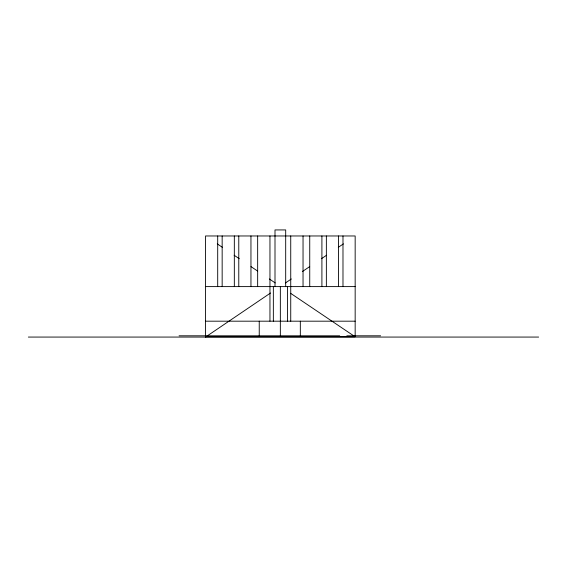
<?xml version="1.0" encoding="UTF-8"?>
<svg xmlns="http://www.w3.org/2000/svg" width="567" height="567" viewBox="0 0 567 567"><rect width="100%" height="100%" fill="white"/><g stroke="black" fill="none" stroke-linecap="round" stroke-linejoin="round"><path stroke-width="0.85" d="M205.53 337.067L270.53 293.004M285.477 282.926L291.346 278.971M302.353 271.558L309.681 266.618M321.418 258.708L326.557 255.249M338.293 247.34L343.425 243.881M205.53 286.604L355.162 286.604M205.53 321.184L355.162 321.184M179.066 335.806L339.697 335.806M346.841 335.806L380.613 335.806M205.53 336.798L355.162 336.798L290.616 293.302M28.35 337.067L538.65 337.067M217.267 243.881L222.399 247.34M234.136 255.249L239.267 258.708M251.004 266.618L257.609 271.061M269.339 278.971L275.208 282.926M355.162 335.933L355.162 235.971L205.53 235.971L205.53 335.933M342.985 235.971L342.985 286.604M338.534 235.971L338.534 286.604M326.365 235.971L326.365 286.604M321.907 235.971L321.907 286.604M309.738 235.971L309.738 286.604M303.04 235.971L303.04 286.604M300.326 321.184L300.326 335.933M290.736 235.971L290.736 321.184M287.455 286.604L287.455 321.184M285.69 286.604L285.69 229.933L275.002 229.933L275.002 286.604M280.346 286.604L280.346 335.933M273.351 286.604L273.351 321.184M269.956 235.971L269.956 321.184M259.239 321.184L259.239 335.933M257.652 235.971L257.652 286.604M250.954 235.971L250.954 286.604M238.778 235.971L238.778 286.604M234.327 235.971L234.327 286.604M222.158 235.971L222.158 286.604M217.7 235.971L217.7 286.604"/></g></svg>
